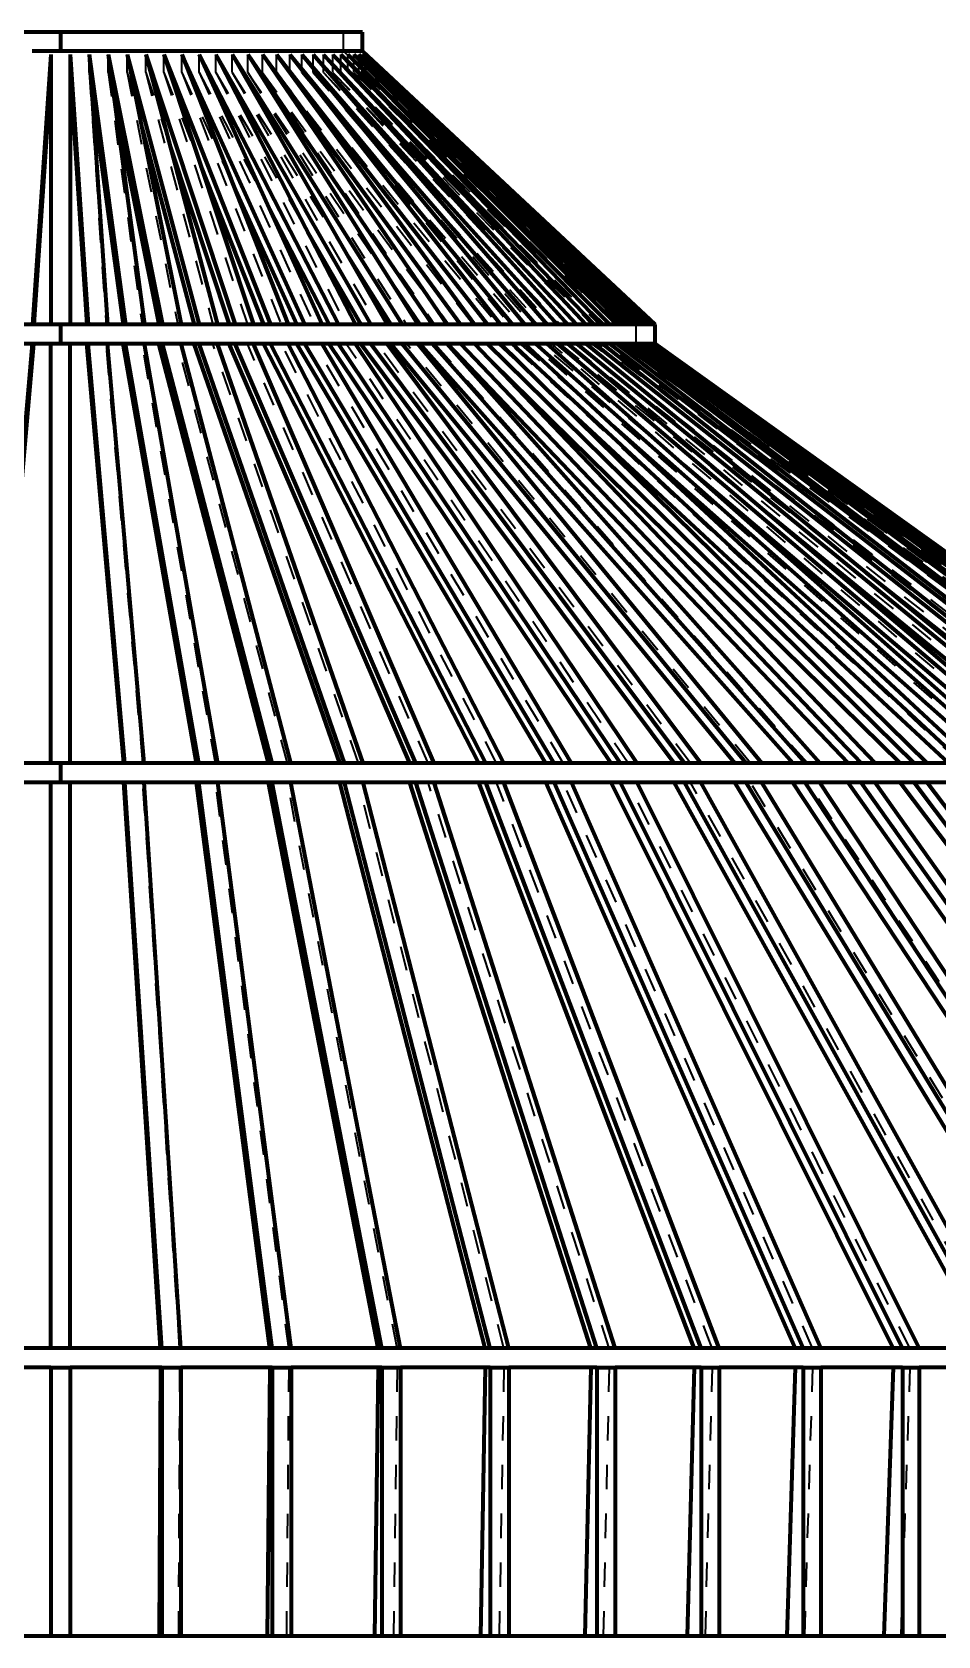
# Model space of a CAD drawing. Header units: inches. Extents: x -0.1 to 57.6, y -5.7 to 33.1.
# Drawn here: x 13.4 to 17.12, y 25.48 to 32.06 of the extents above; entities that cross this region are included whole.
import ezdxf

# ---------------------------------------------------------------- set-up
doc = ezdxf.new("R2010")
doc.units = ezdxf.units.IN
doc.header["$LTSCALE"] = 0.75
doc.header["$MEASUREMENT"] = 0
doc.linetypes.add('HIDDEN2', pattern=[0.1875, 0.125, -0.0625])
doc.layers.add('Hidden', color=7, linetype='HIDDEN2', lineweight=35)
doc.layers.add('Visible', color=7, linetype='Continuous', lineweight=70)

msp = doc.modelspace()

# ---------------------------------------------------------------- linework, layer by layer
at = {"layer": 'Hidden', "extrusion": (0, 1, 0)}
for p, q in [((14.6815, 31.9855), (14.6815, 32.0643)), ((14.6815, 31.9855), (15.8815, 30.8643)), ((13.6389, 31.8988), (13.6389, 31.9724)), ((13.717, 31.8988), (13.717, 31.9724)), ((13.7943, 31.8988), (13.7943, 31.9724)), ((13.8706, 31.8988), (13.8706, 31.9724)), ((13.9455, 31.8988), (13.9455, 31.9724)), ((14.0187, 31.8988), (14.0187, 31.9724)), ((14.0899, 31.8988), (14.0899, 31.9724)), ((14.1589, 31.8988), (14.1589, 31.9724)), ((14.2254, 31.8988), (14.2254, 31.9724)), ((14.2891, 31.8988), (14.2891, 31.9724)), ((14.3498, 31.8988), (14.3498, 31.9724)), ((14.4072, 31.8988), (14.4072, 31.9724)), ((14.4611, 31.8988), (14.4611, 31.9724)), ((14.5113, 31.8988), (14.5113, 31.9724)), ((14.5576, 31.8988), (14.5576, 31.9724)), ((14.5998, 31.8988), (14.5998, 31.9724)), ((14.6377, 31.8988), (14.6377, 31.9724)), ((14.6712, 31.8988), (14.6712, 31.9724)), ((14.7002, 31.8988), (14.7002, 31.9724)), ((14.7245, 31.8988), (14.7245, 31.9724)), ((14.7441, 31.8988), (14.7441, 31.9724)), ((14.7589, 31.8988), (14.7589, 31.9724)), ((14.7687, 31.8988), (14.7687, 31.9724)), ((14.7737, 31.8988), (14.7737, 31.9724)), ((13.6389, 31.8988), (13.6488, 31.825)), ((13.6389, 31.8988), (13.7084, 30.8643)), ((13.717, 31.8988), (13.7468, 31.7502)), ((13.717, 31.8988), (13.8558, 30.8643)), ((13.7943, 31.8988), (13.8542, 31.6739)), ((13.7943, 31.8988), (14.0019, 30.8643)), ((13.8706, 31.8988), (13.9709, 31.5955)), ((13.8706, 31.8988), (14.146, 30.8643)), ((13.9455, 31.8988), (14.0971, 31.5142)), ((13.9455, 31.8988), (14.2877, 30.8643)), ((14.0187, 31.8988), (14.2328, 31.4291)), ((14.0187, 31.8988), (14.4264, 30.8643)), ((14.0899, 31.8988), (14.3786, 31.3392)), ((14.0899, 31.8988), (14.5615, 30.8643)), ((14.1589, 31.8988), (14.5349, 31.2434)), ((14.1589, 31.8988), (14.6925, 30.8643)), ((14.2254, 31.8988), (14.7028, 31.1402)), ((14.2254, 31.8988), (14.8189, 30.8643)), ((14.2891, 31.8988), (14.8836, 31.0277)), ((14.2891, 31.8988), (14.9401, 30.8643)), ((14.3498, 31.8988), (15.079, 30.9038)), ((14.3498, 31.8988), (15.0558, 30.8643)), ((14.4072, 31.8988), (15.2145, 30.8643)), ((14.4072, 31.8988), (15.1653, 30.8643)), ((14.4611, 31.8988), (15.3145, 30.8643)), ((14.4611, 31.8988), (15.2684, 30.8643)), ((14.5113, 31.8988), (15.4073, 30.8643)), ((14.5113, 31.8988), (15.3646, 30.8643)), ((14.5576, 31.8988), (15.4927, 30.8643)), ((14.5576, 31.8988), (15.4536, 30.8643)), ((14.5998, 31.8988), (15.5703, 30.8643)), ((14.5998, 31.8988), (15.5349, 30.8643)), ((14.6377, 31.8988), (15.6398, 30.8643)), ((14.6377, 31.8988), (15.6082, 30.8643)), ((14.6712, 31.8988), (15.701, 30.8643)), ((14.6712, 31.8988), (15.6733, 30.8643)), ((14.7002, 31.8988), (15.7535, 30.8643)), ((14.7002, 31.8988), (15.7299, 30.8643)), ((14.7245, 31.8988), (15.7973, 30.8643)), ((14.7245, 31.8988), (15.7779, 30.8643)), ((14.7441, 31.8988), (15.832, 30.8643)), ((14.7441, 31.8988), (15.8168, 30.8643)), ((14.7589, 31.8988), (15.8577, 30.8643)), ((14.7589, 31.8988), (15.8468, 30.8643)), ((14.7687, 31.8988), (15.8741, 30.8643)), ((14.7687, 31.8988), (15.8675, 30.8643)), ((14.7737, 31.8988), (15.8812, 30.8643)), ((14.7737, 31.8988), (15.879, 30.8643)), ((15.8815, 30.7855), (15.8815, 30.8643)), ((13.8591, 29.0643), (13.7084, 30.7855)), ((14.1566, 29.0643), (13.8558, 30.7855)), ((14.4516, 29.0643), (14.0019, 30.7855)), ((14.7429, 29.0643), (14.146, 30.7855)), ((15.0294, 29.0643), (14.2877, 30.7855)), ((15.31, 29.0643), (14.4264, 30.7855)), ((15.5834, 29.0643), (14.5615, 30.7855)), ((15.8488, 29.0643), (14.6925, 30.7855)), ((16.1049, 29.0643), (14.8189, 30.7855)), ((16.3509, 29.0643), (14.9401, 30.7855)), ((16.5857, 29.0643), (15.0558, 30.7855)), ((16.8084, 29.0643), (15.1653, 30.7855)), ((15.2918, 30.7095), (15.2145, 30.7855)), ((17.0181, 29.0643), (15.2684, 30.7855)), ((15.5258, 30.5889), (15.3145, 30.7855)), ((17.214, 29.0643), (15.3646, 30.7855)), ((15.7862, 30.4497), (15.4073, 30.7855)), ((17.3953, 29.0643), (15.4536, 30.7855)), ((16.0809, 30.2859), (15.4927, 30.7855)), ((17.5614, 29.0643), (15.5349, 30.7855)), ((16.4217, 30.0888), (15.5703, 30.7855)), ((17.7115, 29.0643), (15.6082, 30.7855)), ((16.8269, 29.8447), (15.6398, 30.7855)), ((17.8451, 29.0643), (15.6733, 30.7855)), ((17.3265, 29.5318), (15.701, 30.7855)), ((17.9616, 29.0643), (15.7299, 30.7855)), ((17.9723, 29.1125), (15.7535, 30.7855)), ((18.0605, 29.0643), (15.7779, 30.7855)), ((18.122, 29.0643), (15.7973, 30.7855)), ((18.1416, 29.0643), (15.8168, 30.7855)), ((18.1897, 29.0643), (15.832, 30.7855)), ((18.2044, 29.0643), (15.8468, 30.7855)), ((18.2389, 29.0643), (15.8577, 30.7855)), ((18.2488, 29.0643), (15.8675, 30.7855)), ((18.2695, 29.0643), (15.8741, 30.7855)), ((18.2744, 29.0643), (15.879, 30.7855)), ((18.2814, 29.0643), (15.8812, 30.7855)), ((15.8815, 30.7855), (18.2815, 29.0643)), ((14.0098, 26.6643), (13.8591, 28.9855)), ((14.0098, 26.6643), (13.8591, 28.9855)), ((14.4574, 26.6643), (14.1566, 28.9855)), ((14.4574, 26.6643), (14.1566, 28.9855)), ((14.9013, 26.6643), (14.4516, 28.9855)), ((14.9013, 26.6643), (14.4516, 28.9855)), ((15.3398, 26.6643), (14.7429, 28.9855)), ((15.3398, 26.6643), (14.7429, 28.9855)), ((15.7711, 26.6643), (15.0294, 28.9855)), ((15.7711, 26.6643), (15.0294, 28.9855)), ((16.1935, 26.6643), (15.31, 28.9855)), ((16.1935, 26.6643), (15.31, 28.9855)), ((16.6053, 26.6643), (15.5834, 28.9855)), ((16.6053, 26.6643), (15.5834, 28.9855)), ((17.005, 26.6643), (15.8488, 28.9855)), ((17.005, 26.6643), (15.8488, 28.9855)), ((17.3909, 26.6643), (16.1049, 28.9855)), ((17.3909, 26.6643), (16.1049, 28.9855)), ((17.7616, 26.6643), (16.3509, 28.9855)), ((17.7616, 26.6643), (16.3509, 28.9855)), ((18.1155, 26.6643), (16.5857, 28.9855)), ((18.1155, 26.6643), (16.5857, 28.9855)), ((18.4513, 26.6643), (16.8084, 28.9855)), ((18.4513, 26.6643), (16.8084, 28.9855)), ((18.7677, 26.6643), (17.0181, 28.9855)), ((18.7677, 26.6643), (17.0181, 28.9855)), ((14.0098, 26.5855), (14.0049, 25.484)), ((14.0098, 26.5855), (14.0049, 25.484)), ((14.0098, 26.5855), (14.0049, 25.484)), ((14.0098, 26.5855), (14.0049, 25.484)), ((14.0098, 26.5855), (14.0049, 25.484)), ((14.4574, 26.5855), (14.4475, 25.484)), ((14.4574, 26.5855), (14.4475, 25.484)), ((14.4574, 26.5855), (14.4475, 25.484)), ((14.4574, 26.5855), (14.4475, 25.484)), ((14.4574, 26.5855), (14.4475, 25.484)), ((14.9013, 26.5855), (14.8866, 25.484)), ((14.9013, 26.5855), (14.8866, 25.484)), ((14.9013, 26.5855), (14.8866, 25.484)), ((14.9013, 26.5855), (14.8866, 25.484)), ((14.9013, 26.5855), (14.8866, 25.484)), ((15.3398, 26.5855), (15.3202, 25.484)), ((15.3398, 26.5855), (15.3202, 25.484)), ((15.3398, 26.5855), (15.3202, 25.484)), ((15.3398, 26.5855), (15.3202, 25.484)), ((15.3398, 26.5855), (15.3202, 25.484)), ((15.7711, 26.5855), (15.7467, 25.484)), ((15.7711, 26.5855), (15.7467, 25.484)), ((15.7711, 26.5855), (15.7467, 25.484)), ((15.7711, 26.5855), (15.7467, 25.484)), ((15.7711, 26.5855), (15.7467, 25.484)), ((16.1935, 26.5855), (16.1645, 25.484)), ((16.1935, 26.5855), (16.1645, 25.484)), ((16.1935, 26.5855), (16.1645, 25.484)), ((16.1935, 26.5855), (16.1645, 25.484)), ((16.1935, 26.5855), (16.1645, 25.484)), ((16.6053, 26.5855), (16.5718, 25.484)), ((16.6053, 26.5855), (16.5718, 25.484)), ((16.6053, 26.5855), (16.5718, 25.484)), ((16.6053, 26.5855), (16.5718, 25.484)), ((16.6053, 26.5855), (16.5718, 25.484)), ((17.005, 26.5855), (16.9671, 25.484)), ((17.005, 26.5855), (16.9671, 25.484)), ((17.005, 26.5855), (16.9671, 25.484)), ((17.005, 26.5855), (16.9671, 25.484)), ((17.005, 26.5855), (16.9671, 25.484))]:
    msp.add_line(p, q, dxfattribs=at)
at = {"layer": 'Visible', "extrusion": (0, 1, 0)}
for p, q in [((13.5209, 32.0643), (12.2815, 32.0643)), ((13.5209, 32.0643), (13.5209, 31.9855)), ((13.5209, 32.0643), (13.5209, 31.9855)), ((14.7603, 32.0643), (13.5209, 32.0643)), ((14.7603, 31.9855), (14.7603, 32.0643)), ((13.4824, 31.9855), (13.4047, 31.9855)), ((13.5209, 31.9855), (13.4824, 31.9855)), ((13.5603, 31.9855), (13.5209, 31.9855)), ((14.7603, 31.9855), (13.5209, 31.9855)), ((13.638, 31.9855), (13.5603, 31.9855)), ((13.7152, 31.9855), (13.638, 31.9855)), ((13.7917, 31.9855), (13.7152, 31.9855)), ((13.8671, 31.9855), (13.7917, 31.9855)), ((13.9411, 31.9855), (13.8671, 31.9855)), ((14.0135, 31.9855), (13.9411, 31.9855)), ((14.084, 31.9855), (14.0135, 31.9855)), ((14.1522, 31.9855), (14.084, 31.9855)), ((14.2179, 31.9855), (14.1522, 31.9855)), ((14.2809, 31.9855), (14.2179, 31.9855)), ((14.3408, 31.9855), (14.2809, 31.9855)), ((14.3976, 31.9855), (14.3408, 31.9855)), ((14.4509, 31.9855), (14.3976, 31.9855)), ((14.5005, 31.9855), (14.4509, 31.9855)), ((14.5462, 31.9855), (14.5005, 31.9855)), ((14.5879, 31.9855), (14.5462, 31.9855)), ((14.6254, 31.9855), (14.5879, 31.9855)), ((14.6585, 31.9855), (14.6254, 31.9855)), ((14.6872, 31.9855), (14.6585, 31.9855)), ((14.7112, 31.9855), (14.6872, 31.9855)), ((14.7305, 31.9855), (14.7112, 31.9855)), ((14.7451, 31.9855), (14.7305, 31.9855)), ((14.7548, 31.9855), (14.7451, 31.9855)), ((14.7597, 31.9855), (14.7548, 31.9855)), ((14.7603, 31.9855), (14.7597, 31.9855)), ((14.7603, 31.9855), (15.9603, 30.8643)), ((13.4815, 31.9724), (13.407, 30.8643)), ((13.4815, 31.9724), (13.4815, 30.8643)), ((13.5603, 31.9724), (13.6348, 30.8643)), ((13.5603, 31.9724), (13.5603, 30.8643)), ((13.6389, 31.9724), (13.7875, 30.8643)), ((13.6389, 31.9724), (13.7133, 30.8643)), ((13.717, 31.9724), (13.9393, 30.8643)), ((13.717, 31.9724), (13.8657, 30.8643)), ((13.7943, 31.9724), (14.0893, 30.8643)), ((13.7943, 31.9724), (14.0166, 30.8643)), ((13.8706, 31.9724), (14.2372, 30.8643)), ((13.8706, 31.9724), (14.1656, 30.8643)), ((13.9455, 31.9724), (14.3822, 30.8643)), ((13.9455, 31.9724), (14.3121, 30.8643)), ((14.0187, 31.9724), (14.5238, 30.8643)), ((14.0187, 31.9724), (14.4554, 30.8643)), ((14.0899, 31.9724), (14.6614, 30.8643)), ((14.0899, 31.9724), (14.595, 30.8643)), ((14.1589, 31.9724), (14.7946, 30.8643)), ((14.1589, 31.9724), (14.7304, 30.8643)), ((14.2254, 31.9724), (14.9227, 30.8643)), ((14.2254, 31.9724), (14.8611, 30.8643)), ((14.2891, 31.9724), (15.0453, 30.8643)), ((14.2891, 31.9724), (14.9864, 30.8643)), ((14.3498, 31.9724), (15.1619, 30.8643)), ((14.3498, 31.9724), (15.1059, 30.8643)), ((14.4072, 31.9724), (15.2719, 30.8643)), ((14.4072, 31.9724), (15.2192, 30.8643)), ((14.4611, 31.9724), (15.3751, 30.8643)), ((14.4611, 31.9724), (15.3258, 30.8643)), ((14.5113, 31.9724), (15.471, 30.8643)), ((14.5113, 31.9724), (15.4253, 30.8643)), ((14.5576, 31.9724), (15.5592, 30.8643)), ((14.5576, 31.9724), (15.5173, 30.8643)), ((14.5998, 31.9724), (15.6393, 30.8643)), ((14.5998, 31.9724), (15.6014, 30.8643)), ((14.6377, 31.9724), (15.7111, 30.8643)), ((14.6377, 31.9724), (15.6772, 30.8643)), ((14.6712, 31.9724), (15.7742, 30.8643)), ((14.6712, 31.9724), (15.7446, 30.8643)), ((14.7002, 31.9724), (15.8284, 30.8643)), ((14.7002, 31.9724), (15.8032, 30.8643)), ((14.7245, 31.9724), (15.8735, 30.8643)), ((14.7245, 31.9724), (15.8527, 30.8643)), ((14.7441, 31.9724), (15.9094, 30.8643)), ((14.7441, 31.9724), (15.8931, 30.8643)), ((14.7589, 31.9724), (15.9358, 30.8643)), ((14.7589, 31.9724), (15.9241, 30.8643)), ((14.7687, 31.9724), (15.9527, 30.8643)), ((14.7687, 31.9724), (15.9457, 30.8643)), ((14.7737, 31.9724), (15.96, 30.8643)), ((14.7737, 31.9724), (15.9576, 30.8643)), ((13.4815, 31.8988), (13.412, 30.8643)), ((13.5603, 31.8988), (13.6298, 30.8643)), ((13.6488, 31.825), (13.7777, 30.8643)), ((13.7468, 31.7502), (13.9245, 30.8643)), ((13.8542, 31.6739), (14.0698, 30.8643)), ((13.9709, 31.5955), (14.2128, 30.8643)), ((14.0971, 31.5142), (14.3532, 30.8643)), ((14.2328, 31.4291), (14.4902, 30.8643)), ((14.3786, 31.3392), (14.6235, 30.8643)), ((14.5349, 31.2434), (14.7524, 30.8643)), ((14.7028, 31.1402), (14.8764, 30.8643)), ((14.8836, 31.0277), (14.9951, 30.8643)), ((13.407, 30.8643), (13.3285, 30.8643)), ((13.4815, 30.8643), (13.407, 30.8643)), ((13.5209, 30.8643), (13.4815, 30.8643)), ((13.5603, 30.8643), (13.5209, 30.8643)), ((13.5209, 30.8643), (13.5209, 30.7855)), ((13.5209, 30.8643), (13.5209, 30.7855)), ((15.9603, 30.8643), (13.5209, 30.8643)), ((13.7133, 30.8643), (13.6348, 30.8643)), ((13.8657, 30.8643), (13.7875, 30.8643)), ((14.0166, 30.8643), (13.9393, 30.8643)), ((14.1656, 30.8643), (14.0893, 30.8643)), ((14.3121, 30.8643), (14.2372, 30.8643)), ((14.4554, 30.8643), (14.3822, 30.8643)), ((14.595, 30.8643), (14.5238, 30.8643)), ((14.7304, 30.8643), (14.6614, 30.8643)), ((14.8611, 30.8643), (14.7946, 30.8643)), ((14.9864, 30.8643), (14.9227, 30.8643)), ((15.1059, 30.8643), (15.0453, 30.8643)), ((15.079, 30.9038), (15.1079, 30.8643)), ((15.2192, 30.8643), (15.1619, 30.8643)), ((15.3258, 30.8643), (15.2719, 30.8643)), ((15.4253, 30.8643), (15.3751, 30.8643)), ((15.5173, 30.8643), (15.471, 30.8643)), ((15.6014, 30.8643), (15.5592, 30.8643)), ((15.6772, 30.8643), (15.6393, 30.8643)), ((15.7446, 30.8643), (15.7111, 30.8643)), ((15.8032, 30.8643), (15.7742, 30.8643)), ((15.8527, 30.8643), (15.8284, 30.8643)), ((15.8931, 30.8643), (15.8735, 30.8643)), ((15.9241, 30.8643), (15.9094, 30.8643)), ((15.9457, 30.8643), (15.9358, 30.8643)), ((15.9576, 30.8643), (15.9527, 30.8643)), ((15.9603, 30.8643), (15.96, 30.8643)), ((15.9603, 30.7855), (15.9603, 30.8643)), ((13.2563, 29.0643), (13.407, 30.7855)), ((13.2613, 29.0643), (13.412, 30.7855)), ((13.407, 30.7855), (13.3285, 30.7855)), ((13.4815, 30.7855), (13.407, 30.7855)), ((13.4815, 29.0643), (13.4815, 30.7855)), ((13.5209, 30.7855), (13.4815, 30.7855)), ((13.5603, 30.7855), (13.5209, 30.7855)), ((15.9603, 30.7855), (13.5209, 30.7855)), ((13.5603, 29.0643), (13.5603, 30.7855)), ((13.7805, 29.0643), (13.6298, 30.7855)), ((13.7133, 30.7855), (13.6348, 30.7855)), ((13.7855, 29.0643), (13.6348, 30.7855)), ((13.8641, 29.0643), (13.7133, 30.7855)), ((14.0785, 29.0643), (13.7777, 30.7855)), ((13.8657, 30.7855), (13.7875, 30.7855)), ((14.0884, 29.0643), (13.7875, 30.7855)), ((14.1665, 29.0643), (13.8657, 30.7855)), ((14.3743, 29.0643), (13.9245, 30.7855)), ((14.0166, 30.7855), (13.9393, 30.7855)), ((14.389, 29.0643), (13.9393, 30.7855)), ((14.4664, 29.0643), (14.0166, 30.7855)), ((14.6667, 29.0643), (14.0698, 30.7855)), ((14.1656, 30.7855), (14.0893, 30.7855)), ((14.6862, 29.0643), (14.0893, 30.7855)), ((14.7625, 29.0643), (14.1656, 30.7855)), ((14.9545, 29.0643), (14.2128, 30.7855)), ((14.3121, 30.7855), (14.2372, 30.7855)), ((14.9789, 29.0643), (14.2372, 30.7855)), ((15.0537, 29.0643), (14.3121, 30.7855)), ((15.2367, 29.0643), (14.3532, 30.7855)), ((14.4554, 30.7855), (14.3822, 30.7855)), ((15.2657, 29.0643), (14.3822, 30.7855)), ((15.3389, 29.0643), (14.4554, 30.7855)), ((15.5122, 29.0643), (14.4902, 30.7855)), ((14.595, 30.7855), (14.5238, 30.7855)), ((15.5457, 29.0643), (14.5238, 30.7855)), ((15.617, 29.0643), (14.595, 30.7855)), ((15.7798, 29.0643), (14.6235, 30.7855)), ((14.7304, 30.7855), (14.6614, 30.7855)), ((15.8177, 29.0643), (14.6614, 30.7855)), ((15.8867, 29.0643), (14.7304, 30.7855)), ((16.0384, 29.0643), (14.7524, 30.7855)), ((14.8611, 30.7855), (14.7946, 30.7855)), ((16.0806, 29.0643), (14.7946, 30.7855)), ((16.1471, 29.0643), (14.8611, 30.7855)), ((16.2872, 29.0643), (14.8764, 30.7855)), ((14.9864, 30.7855), (14.9227, 30.7855)), ((16.3335, 29.0643), (14.9227, 30.7855)), ((16.3972, 29.0643), (14.9864, 30.7855)), ((16.525, 29.0643), (14.9951, 30.7855)), ((15.1059, 30.7855), (15.0453, 30.7855)), ((16.5752, 29.0643), (15.0453, 30.7855)), ((16.6359, 29.0643), (15.1059, 30.7855)), ((16.751, 29.0643), (15.1079, 30.7855)), ((15.2192, 30.7855), (15.1619, 30.7855)), ((16.8049, 29.0643), (15.1619, 30.7855)), ((16.8623, 29.0643), (15.2192, 30.7855)), ((15.3258, 30.7855), (15.2719, 30.7855)), ((17.0216, 29.0643), (15.2719, 30.7855)), ((17.0755, 29.0643), (15.3258, 30.7855)), ((15.4253, 30.7855), (15.3751, 30.7855)), ((17.2245, 29.0643), (15.3751, 30.7855)), ((17.2747, 29.0643), (15.4253, 30.7855)), ((15.5173, 30.7855), (15.471, 30.7855)), ((17.4128, 29.0643), (15.471, 30.7855)), ((17.459, 29.0643), (15.5173, 30.7855)), ((15.6014, 30.7855), (15.5592, 30.7855)), ((17.5857, 29.0643), (15.5592, 30.7855)), ((17.6279, 29.0643), (15.6014, 30.7855)), ((15.6772, 30.7855), (15.6393, 30.7855)), ((17.7426, 29.0643), (15.6393, 30.7855)), ((17.7805, 29.0643), (15.6772, 30.7855)), ((15.7446, 30.7855), (15.7111, 30.7855)), ((17.8828, 29.0643), (15.7111, 30.7855)), ((17.9163, 29.0643), (15.7446, 30.7855)), ((15.8032, 30.7855), (15.7742, 30.7855)), ((18.0058, 29.0643), (15.7742, 30.7855)), ((18.0348, 29.0643), (15.8032, 30.7855)), ((15.8527, 30.7855), (15.8284, 30.7855)), ((18.1111, 29.0643), (15.8284, 30.7855)), ((18.1354, 29.0643), (15.8527, 30.7855)), ((15.8931, 30.7855), (15.8735, 30.7855)), ((18.1983, 29.0643), (15.8735, 30.7855)), ((18.2179, 29.0643), (15.8931, 30.7855)), ((15.9241, 30.7855), (15.9094, 30.7855)), ((18.267, 29.0643), (15.9094, 30.7855)), ((18.2818, 29.0643), (15.9241, 30.7855)), ((15.9457, 30.7855), (15.9358, 30.7855)), ((18.317, 29.0643), (15.9358, 30.7855)), ((18.3269, 29.0643), (15.9457, 30.7855)), ((15.9576, 30.7855), (15.9527, 30.7855)), ((18.3481, 29.0643), (15.9527, 30.7855)), ((18.353, 29.0643), (15.9576, 30.7855)), ((15.9603, 30.7855), (15.96, 30.7855)), ((18.3601, 29.0643), (15.96, 30.7855)), ((15.9603, 30.7855), (18.3603, 29.0643)), ((16.9642, 29.0643), (15.2918, 30.7095)), ((17.1638, 29.0643), (15.5258, 30.5889)), ((17.3491, 29.0643), (15.7862, 30.4497)), ((17.5192, 29.0643), (16.0809, 30.2859)), ((17.6736, 29.0643), (16.4217, 30.0888)), ((17.8115, 29.0643), (16.8269, 29.8447)), ((13.4815, 29.0643), (13.2563, 29.0643)), ((13.5209, 29.0643), (13.4815, 29.0643)), ((13.5603, 29.0643), (13.5209, 29.0643)), ((13.5209, 29.0643), (13.5209, 28.9855)), ((13.5209, 29.0643), (13.5209, 28.9855)), ((18.3603, 29.0643), (13.5209, 29.0643)), ((13.8641, 29.0643), (13.7855, 29.0643)), ((14.1665, 29.0643), (14.0884, 29.0643)), ((14.4664, 29.0643), (14.389, 29.0643)), ((14.7625, 29.0643), (14.6862, 29.0643)), ((15.0537, 29.0643), (14.9789, 29.0643)), ((15.3389, 29.0643), (15.2657, 29.0643)), ((15.617, 29.0643), (15.5457, 29.0643)), ((15.8867, 29.0643), (15.8177, 29.0643)), ((16.1471, 29.0643), (16.0806, 29.0643)), ((16.3972, 29.0643), (16.3335, 29.0643)), ((16.6359, 29.0643), (16.5752, 29.0643)), ((16.8623, 29.0643), (16.8049, 29.0643)), ((17.0755, 29.0643), (17.0216, 29.0643)), ((13.4815, 28.9855), (13.2563, 28.9855)), ((13.4815, 26.6643), (13.4815, 28.9855)), ((13.5209, 28.9855), (13.4815, 28.9855)), ((13.5209, 28.9855), (13.4815, 28.9855)), ((13.4815, 26.6643), (13.4815, 28.9855)), ((13.5603, 28.9855), (13.5209, 28.9855)), ((13.5603, 28.9855), (13.5209, 28.9855)), ((13.5603, 26.6643), (13.5603, 28.9855)), ((13.5603, 26.6643), (13.5603, 28.9855)), ((13.7855, 28.9855), (13.5603, 28.9855)), ((13.9312, 26.6643), (13.7805, 28.9855)), ((13.9312, 26.6643), (13.7805, 28.9855)), ((13.9362, 26.6643), (13.7855, 28.9855)), ((13.8641, 28.9855), (13.7855, 28.9855)), ((13.8641, 28.9855), (13.7855, 28.9855)), ((13.9362, 26.6643), (13.7855, 28.9855)), ((14.0148, 26.6643), (13.8641, 28.9855)), ((14.0884, 28.9855), (13.8641, 28.9855)), ((14.0148, 26.6643), (13.8641, 28.9855)), ((14.3793, 26.6643), (14.0785, 28.9855)), ((14.3793, 26.6643), (14.0785, 28.9855)), ((14.3892, 26.6643), (14.0884, 28.9855)), ((14.1665, 28.9855), (14.0884, 28.9855)), ((14.1665, 28.9855), (14.0884, 28.9855)), ((14.3892, 26.6643), (14.0884, 28.9855)), ((14.4673, 26.6643), (14.1665, 28.9855)), ((14.389, 28.9855), (14.1665, 28.9855)), ((14.4673, 26.6643), (14.1665, 28.9855)), ((14.824, 26.6643), (14.3743, 28.9855)), ((14.824, 26.6643), (14.3743, 28.9855)), ((14.8387, 26.6643), (14.389, 28.9855)), ((14.4664, 28.9855), (14.389, 28.9855)), ((14.4664, 28.9855), (14.389, 28.9855)), ((14.8387, 26.6643), (14.389, 28.9855)), ((14.9161, 26.6643), (14.4664, 28.9855)), ((14.6862, 28.9855), (14.4664, 28.9855)), ((14.9161, 26.6643), (14.4664, 28.9855)), ((15.2635, 26.6643), (14.6667, 28.9855)), ((15.2635, 26.6643), (14.6667, 28.9855)), ((15.2831, 26.6643), (14.6862, 28.9855)), ((14.7625, 28.9855), (14.6862, 28.9855)), ((14.7625, 28.9855), (14.6862, 28.9855)), ((15.2831, 26.6643), (14.6862, 28.9855)), ((15.3594, 26.6643), (14.7625, 28.9855)), ((14.9789, 28.9855), (14.7625, 28.9855)), ((15.3594, 26.6643), (14.7625, 28.9855)), ((15.6962, 26.6643), (14.9545, 28.9855)), ((15.6962, 26.6643), (14.9545, 28.9855)), ((15.7205, 26.6643), (14.9789, 28.9855)), ((15.0537, 28.9855), (14.9789, 28.9855)), ((15.0537, 28.9855), (14.9789, 28.9855)), ((15.7205, 26.6643), (14.9789, 28.9855)), ((15.7954, 26.6643), (15.0537, 28.9855)), ((15.2657, 28.9855), (15.0537, 28.9855)), ((15.7954, 26.6643), (15.0537, 28.9855)), ((16.1203, 26.6643), (15.2367, 28.9855)), ((16.1203, 26.6643), (15.2367, 28.9855)), ((16.1492, 26.6643), (15.2657, 28.9855)), ((15.3389, 28.9855), (15.2657, 28.9855)), ((15.3389, 28.9855), (15.2657, 28.9855)), ((16.1492, 26.6643), (15.2657, 28.9855)), ((16.2225, 26.6643), (15.3389, 28.9855)), ((15.5457, 28.9855), (15.3389, 28.9855)), ((16.2225, 26.6643), (15.3389, 28.9855)), ((16.5341, 26.6643), (15.5122, 28.9855)), ((16.5341, 26.6643), (15.5122, 28.9855)), ((16.5676, 26.6643), (15.5457, 28.9855)), ((15.617, 28.9855), (15.5457, 28.9855)), ((15.617, 28.9855), (15.5457, 28.9855)), ((16.5676, 26.6643), (15.5457, 28.9855)), ((16.6389, 26.6643), (15.617, 28.9855)), ((15.8177, 28.9855), (15.617, 28.9855)), ((16.6389, 26.6643), (15.617, 28.9855)), ((16.936, 26.6643), (15.7798, 28.9855)), ((16.936, 26.6643), (15.7798, 28.9855)), ((16.9739, 26.6643), (15.8177, 28.9855)), ((15.8867, 28.9855), (15.8177, 28.9855)), ((15.8867, 28.9855), (15.8177, 28.9855)), ((16.9739, 26.6643), (15.8177, 28.9855)), ((17.0429, 26.6643), (15.8867, 28.9855)), ((16.0806, 28.9855), (15.8867, 28.9855)), ((17.0429, 26.6643), (15.8867, 28.9855)), ((17.3245, 26.6643), (16.0384, 28.9855)), ((17.3245, 26.6643), (16.0384, 28.9855)), ((17.3667, 26.6643), (16.0806, 28.9855)), ((16.1471, 28.9855), (16.0806, 28.9855)), ((16.1471, 28.9855), (16.0806, 28.9855)), ((17.3667, 26.6643), (16.0806, 28.9855)), ((17.4331, 26.6643), (16.1471, 28.9855)), ((16.3335, 28.9855), (16.1471, 28.9855)), ((17.4331, 26.6643), (16.1471, 28.9855)), ((17.6979, 26.6643), (16.2872, 28.9855)), ((17.6979, 26.6643), (16.2872, 28.9855)), ((17.7442, 26.6643), (16.3335, 28.9855)), ((16.3972, 28.9855), (16.3335, 28.9855)), ((16.3972, 28.9855), (16.3335, 28.9855)), ((17.7442, 26.6643), (16.3335, 28.9855)), ((17.8079, 26.6643), (16.3972, 28.9855)), ((16.5752, 28.9855), (16.3972, 28.9855)), ((17.8079, 26.6643), (16.3972, 28.9855)), ((18.0549, 26.6643), (16.525, 28.9855)), ((18.0549, 26.6643), (16.525, 28.9855)), ((18.105, 26.6643), (16.5752, 28.9855)), ((16.6359, 28.9855), (16.5752, 28.9855)), ((16.6359, 28.9855), (16.5752, 28.9855)), ((18.105, 26.6643), (16.5752, 28.9855)), ((18.1657, 26.6643), (16.6359, 28.9855)), ((16.8049, 28.9855), (16.6359, 28.9855)), ((18.1657, 26.6643), (16.6359, 28.9855)), ((18.3939, 26.6643), (16.751, 28.9855)), ((18.3939, 26.6643), (16.751, 28.9855)), ((18.4478, 26.6643), (16.8049, 28.9855)), ((16.8623, 28.9855), (16.8049, 28.9855)), ((16.8623, 28.9855), (16.8049, 28.9855)), ((18.4478, 26.6643), (16.8049, 28.9855)), ((18.5052, 26.6643), (16.8623, 28.9855)), ((17.0216, 28.9855), (16.8623, 28.9855)), ((18.5052, 26.6643), (16.8623, 28.9855)), ((18.7137, 26.6643), (16.9642, 28.9855)), ((18.7137, 26.6643), (16.9642, 28.9855)), ((18.7711, 26.6643), (17.0216, 28.9855)), ((17.0755, 28.9855), (17.0216, 28.9855)), ((17.0755, 28.9855), (17.0216, 28.9855)), ((18.7711, 26.6643), (17.0216, 28.9855)), ((18.8251, 26.6643), (17.0755, 28.9855)), ((17.2245, 28.9855), (17.0755, 28.9855)), ((18.8251, 26.6643), (17.0755, 28.9855)), ((20.7603, 26.6643), (9.9012, 26.6643)), ((13.5603, 26.6643), (13.4815, 26.6643)), ((13.5603, 26.6643), (13.4815, 26.6643)), ((14.0148, 26.6643), (13.9362, 26.6643)), ((14.0148, 26.6643), (13.9362, 26.6643)), ((14.4673, 26.6643), (14.3892, 26.6643)), ((14.4673, 26.6643), (14.3892, 26.6643)), ((14.9161, 26.6643), (14.8387, 26.6643)), ((14.9161, 26.6643), (14.8387, 26.6643)), ((15.3594, 26.6643), (15.2831, 26.6643)), ((15.3594, 26.6643), (15.2831, 26.6643)), ((15.7954, 26.6643), (15.7205, 26.6643)), ((15.7954, 26.6643), (15.7205, 26.6643)), ((16.2225, 26.6643), (16.1492, 26.6643)), ((16.2225, 26.6643), (16.1492, 26.6643)), ((16.6389, 26.6643), (16.5676, 26.6643)), ((16.6389, 26.6643), (16.5676, 26.6643)), ((17.0429, 26.6643), (16.9739, 26.6643)), ((17.0429, 26.6643), (16.9739, 26.6643)), ((13.4815, 26.5855), (13.1056, 26.5855)), ((13.4815, 26.5855), (13.5603, 26.5855)), ((13.4815, 26.5855), (13.4815, 25.484)), ((13.4815, 26.5855), (13.4815, 25.484)), ((13.4815, 26.5855), (13.5603, 26.5855)), ((13.4815, 26.5855), (13.4815, 25.484)), ((13.4815, 26.5855), (13.5603, 26.5855)), ((13.4815, 26.5855), (13.4815, 25.484)), ((13.4815, 26.5855), (13.5603, 26.5855)), ((13.4815, 26.5855), (13.4815, 25.484)), ((13.5603, 26.5855), (13.5603, 25.484)), ((13.5603, 26.5855), (13.5603, 25.484)), ((13.9362, 26.5855), (13.5603, 26.5855)), ((13.5603, 26.5855), (13.5603, 25.484)), ((13.5603, 26.5855), (13.5603, 25.484)), ((13.5603, 26.5855), (13.5603, 25.484)), ((13.9312, 26.5855), (13.9263, 25.484)), ((13.9312, 26.5855), (13.9263, 25.484)), ((13.9312, 26.5855), (13.9263, 25.484)), ((13.9312, 26.5855), (13.9263, 25.484)), ((13.9312, 26.5855), (13.9263, 25.484)), ((13.9362, 26.5855), (14.0148, 26.5855)), ((13.9362, 26.5855), (13.9362, 25.484)), ((13.9362, 26.5855), (13.9362, 25.484)), ((13.9362, 26.5855), (14.0148, 26.5855)), ((13.9362, 26.5855), (13.9362, 25.484)), ((13.9362, 26.5855), (14.0148, 26.5855)), ((13.9362, 26.5855), (13.9362, 25.484)), ((13.9362, 26.5855), (14.0148, 26.5855)), ((13.9362, 26.5855), (13.9362, 25.484)), ((14.0148, 26.5855), (14.0148, 25.484)), ((14.0148, 26.5855), (14.0148, 25.484)), ((14.3892, 26.5855), (14.0148, 26.5855)), ((14.0148, 26.5855), (14.0148, 25.484)), ((14.0148, 26.5855), (14.0148, 25.484)), ((14.0148, 26.5855), (14.0148, 25.484)), ((14.3793, 26.5855), (14.3694, 25.484)), ((14.3793, 26.5855), (14.3694, 25.484)), ((14.3793, 26.5855), (14.3694, 25.484)), ((14.3793, 26.5855), (14.3694, 25.484)), ((14.3793, 26.5855), (14.3694, 25.484)), ((14.3892, 26.5855), (14.4673, 26.5855)), ((14.3892, 26.5855), (14.3892, 25.484)), ((14.3892, 26.5855), (14.3892, 25.484)), ((14.3892, 26.5855), (14.4673, 26.5855)), ((14.3892, 26.5855), (14.3892, 25.484)), ((14.3892, 26.5855), (14.4673, 26.5855)), ((14.3892, 26.5855), (14.3892, 25.484)), ((14.3892, 26.5855), (14.4673, 26.5855)), ((14.3892, 26.5855), (14.3892, 25.484)), ((14.4673, 26.5855), (14.4673, 25.484)), ((14.4673, 26.5855), (14.4673, 25.484)), ((14.8387, 26.5855), (14.4673, 26.5855)), ((14.4673, 26.5855), (14.4673, 25.484)), ((14.4673, 26.5855), (14.4673, 25.484)), ((14.4673, 26.5855), (14.4673, 25.484)), ((14.824, 26.5855), (14.8092, 25.484)), ((14.824, 26.5855), (14.8092, 25.484)), ((14.824, 26.5855), (14.8092, 25.484)), ((14.824, 26.5855), (14.8092, 25.484)), ((14.824, 26.5855), (14.8092, 25.484)), ((14.8387, 26.5855), (14.9161, 26.5855)), ((14.8387, 26.5855), (14.8387, 25.484)), ((14.8387, 26.5855), (14.8387, 25.484)), ((14.8387, 26.5855), (14.9161, 26.5855)), ((14.8387, 26.5855), (14.8387, 25.484)), ((14.8387, 26.5855), (14.9161, 26.5855)), ((14.8387, 26.5855), (14.8387, 25.484)), ((14.8387, 26.5855), (14.9161, 26.5855)), ((14.8387, 26.5855), (14.8387, 25.484)), ((14.9161, 26.5855), (14.9161, 25.484)), ((14.9161, 26.5855), (14.9161, 25.484)), ((15.2831, 26.5855), (14.9161, 26.5855)), ((14.9161, 26.5855), (14.9161, 25.484)), ((14.9161, 26.5855), (14.9161, 25.484)), ((14.9161, 26.5855), (14.9161, 25.484)), ((15.2635, 26.5855), (15.2439, 25.484)), ((15.2635, 26.5855), (15.2439, 25.484)), ((15.2635, 26.5855), (15.2439, 25.484)), ((15.2635, 26.5855), (15.2439, 25.484)), ((15.2635, 26.5855), (15.2439, 25.484)), ((15.2831, 26.5855), (15.3594, 26.5855)), ((15.2831, 26.5855), (15.2831, 25.484)), ((15.2831, 26.5855), (15.2831, 25.484)), ((15.2831, 26.5855), (15.3594, 26.5855)), ((15.2831, 26.5855), (15.2831, 25.484)), ((15.2831, 26.5855), (15.3594, 26.5855)), ((15.2831, 26.5855), (15.2831, 25.484)), ((15.2831, 26.5855), (15.3594, 26.5855)), ((15.2831, 26.5855), (15.2831, 25.484)), ((15.3594, 26.5855), (15.3594, 25.484)), ((15.3594, 26.5855), (15.3594, 25.484)), ((15.7205, 26.5855), (15.3594, 26.5855)), ((15.3594, 26.5855), (15.3594, 25.484)), ((15.3594, 26.5855), (15.3594, 25.484)), ((15.3594, 26.5855), (15.3594, 25.484)), ((15.6962, 26.5855), (15.6719, 25.484)), ((15.6962, 26.5855), (15.6719, 25.484)), ((15.6962, 26.5855), (15.6719, 25.484)), ((15.6962, 26.5855), (15.6719, 25.484)), ((15.6962, 26.5855), (15.6719, 25.484)), ((15.7205, 26.5855), (15.7954, 26.5855)), ((15.7205, 26.5855), (15.7205, 25.484)), ((15.7205, 26.5855), (15.7205, 25.484)), ((15.7205, 26.5855), (15.7954, 26.5855)), ((15.7205, 26.5855), (15.7205, 25.484)), ((15.7205, 26.5855), (15.7954, 26.5855)), ((15.7205, 26.5855), (15.7205, 25.484)), ((15.7205, 26.5855), (15.7954, 26.5855)), ((15.7205, 26.5855), (15.7205, 25.484)), ((15.7954, 26.5855), (15.7954, 25.484)), ((15.7954, 26.5855), (15.7954, 25.484)), ((16.1492, 26.5855), (15.7954, 26.5855)), ((15.7954, 26.5855), (15.7954, 25.484)), ((15.7954, 26.5855), (15.7954, 25.484)), ((15.7954, 26.5855), (15.7954, 25.484)), ((16.1203, 26.5855), (16.0913, 25.484)), ((16.1203, 26.5855), (16.0913, 25.484)), ((16.1203, 26.5855), (16.0913, 25.484)), ((16.1203, 26.5855), (16.0913, 25.484)), ((16.1203, 26.5855), (16.0913, 25.484)), ((16.1492, 26.5855), (16.2225, 26.5855)), ((16.1492, 26.5855), (16.1492, 25.484)), ((16.1492, 26.5855), (16.1492, 25.484)), ((16.1492, 26.5855), (16.2225, 26.5855)), ((16.1492, 26.5855), (16.1492, 25.484)), ((16.1492, 26.5855), (16.2225, 26.5855)), ((16.1492, 26.5855), (16.1492, 25.484)), ((16.1492, 26.5855), (16.2225, 26.5855)), ((16.1492, 26.5855), (16.1492, 25.484)), ((16.2225, 26.5855), (16.2225, 25.484)), ((16.2225, 26.5855), (16.2225, 25.484)), ((16.5676, 26.5855), (16.2225, 26.5855)), ((16.2225, 26.5855), (16.2225, 25.484)), ((16.2225, 26.5855), (16.2225, 25.484)), ((16.2225, 26.5855), (16.2225, 25.484)), ((16.5341, 26.5855), (16.5006, 25.484)), ((16.5341, 26.5855), (16.5006, 25.484)), ((16.5341, 26.5855), (16.5006, 25.484)), ((16.5341, 26.5855), (16.5006, 25.484)), ((16.5341, 26.5855), (16.5006, 25.484)), ((16.5676, 26.5855), (16.6389, 26.5855)), ((16.5676, 26.5855), (16.5676, 25.484)), ((16.5676, 26.5855), (16.5676, 25.484)), ((16.5676, 26.5855), (16.6389, 26.5855)), ((16.5676, 26.5855), (16.5676, 25.484)), ((16.5676, 26.5855), (16.6389, 26.5855)), ((16.5676, 26.5855), (16.5676, 25.484)), ((16.5676, 26.5855), (16.6389, 26.5855)), ((16.5676, 26.5855), (16.5676, 25.484)), ((16.6389, 26.5855), (16.6389, 25.484)), ((16.6389, 26.5855), (16.6389, 25.484)), ((16.9739, 26.5855), (16.6389, 26.5855)), ((16.6389, 26.5855), (16.6389, 25.484)), ((16.6389, 26.5855), (16.6389, 25.484)), ((16.6389, 26.5855), (16.6389, 25.484)), ((16.936, 26.5855), (16.8981, 25.484)), ((16.936, 26.5855), (16.8981, 25.484)), ((16.936, 26.5855), (16.8981, 25.484)), ((16.936, 26.5855), (16.8981, 25.484)), ((16.936, 26.5855), (16.8981, 25.484)), ((16.9739, 26.5855), (17.0429, 26.5855)), ((16.9739, 26.5855), (16.9739, 25.484)), ((16.9739, 26.5855), (16.9739, 25.484)), ((16.9739, 26.5855), (17.0429, 26.5855)), ((16.9739, 26.5855), (16.9739, 25.484)), ((16.9739, 26.5855), (17.0429, 26.5855)), ((16.9739, 26.5855), (16.9739, 25.484)), ((16.9739, 26.5855), (17.0429, 26.5855)), ((16.9739, 26.5855), (16.9739, 25.484)), ((17.0429, 26.5855), (17.0429, 25.484)), ((17.0429, 26.5855), (17.0429, 25.484)), ((17.3667, 26.5855), (17.0429, 26.5855)), ((17.0429, 26.5855), (17.0429, 25.484)), ((17.0429, 26.5855), (17.0429, 25.484)), ((17.0429, 26.5855), (17.0429, 25.484)), ((9.8618, 25.484), (20.839, 25.484))]:
    msp.add_line(p, q, dxfattribs=at)

doc.saveas('drawing.dxf')
